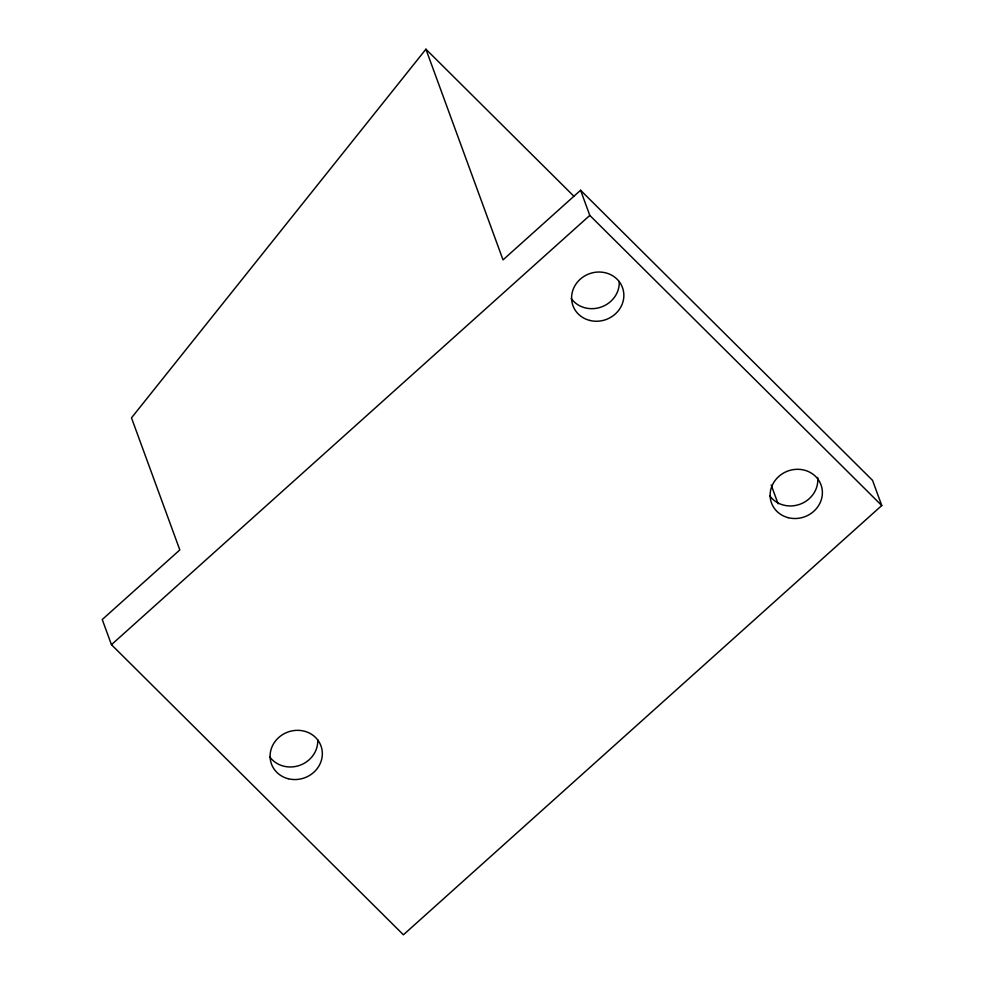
<?xml version="1.0" encoding="UTF-8"?>
<svg xmlns="http://www.w3.org/2000/svg" width="984" height="984" viewBox="0 0 984 984"><rect width="100%" height="100%" fill="white"/><g stroke="black" fill="none" stroke-linecap="round" stroke-linejoin="round"><path stroke-width="1.48" d="M425.924 49.2L131.487 417.856L179.814 549.921L102.25 619.539L111.45 644.692L403.415 934.8L881.75 505.53L872.55 480.364L580.585 190.256L503.021 259.874L425.924 49.2L574.078 196.419M111.45 644.692L589.797 215.41L580.585 190.256M589.797 215.41L881.75 505.53M771.21 485.05L778.086 503.808M317.709 739.796A26.359 24.366 -20.1 0 1 299.726 765.343A26.359 24.366 -20.1 0 1 269.714 756.819M619.219 281.498A26.359 24.366 -20.1 0 1 601.236 307.045A26.359 24.366 -20.1 0 1 571.224 298.521M817.643 477.486A26.359 24.366 -20.1 0 1 800.41 504.079A26.359 24.366 -20.1 0 1 769.759 495.801M288.177 778.713A26.359 24.366 -20.1 0 0 321.768 748.566A26.359 24.366 -20.1 0 0 278.706 737.533A26.359 24.366 -20.1 0 0 288.177 778.713M589.687 320.415A26.359 24.366 -20.1 0 0 623.278 290.268A26.359 24.366 -20.1 0 0 580.203 279.235A26.359 24.366 -20.1 0 0 589.687 320.415M788.221 517.682A26.359 24.366 -20.1 0 0 821.812 487.547A26.359 24.366 -20.1 0 0 778.738 476.502A26.359 24.366 -20.1 0 0 788.221 517.682"/></g></svg>
